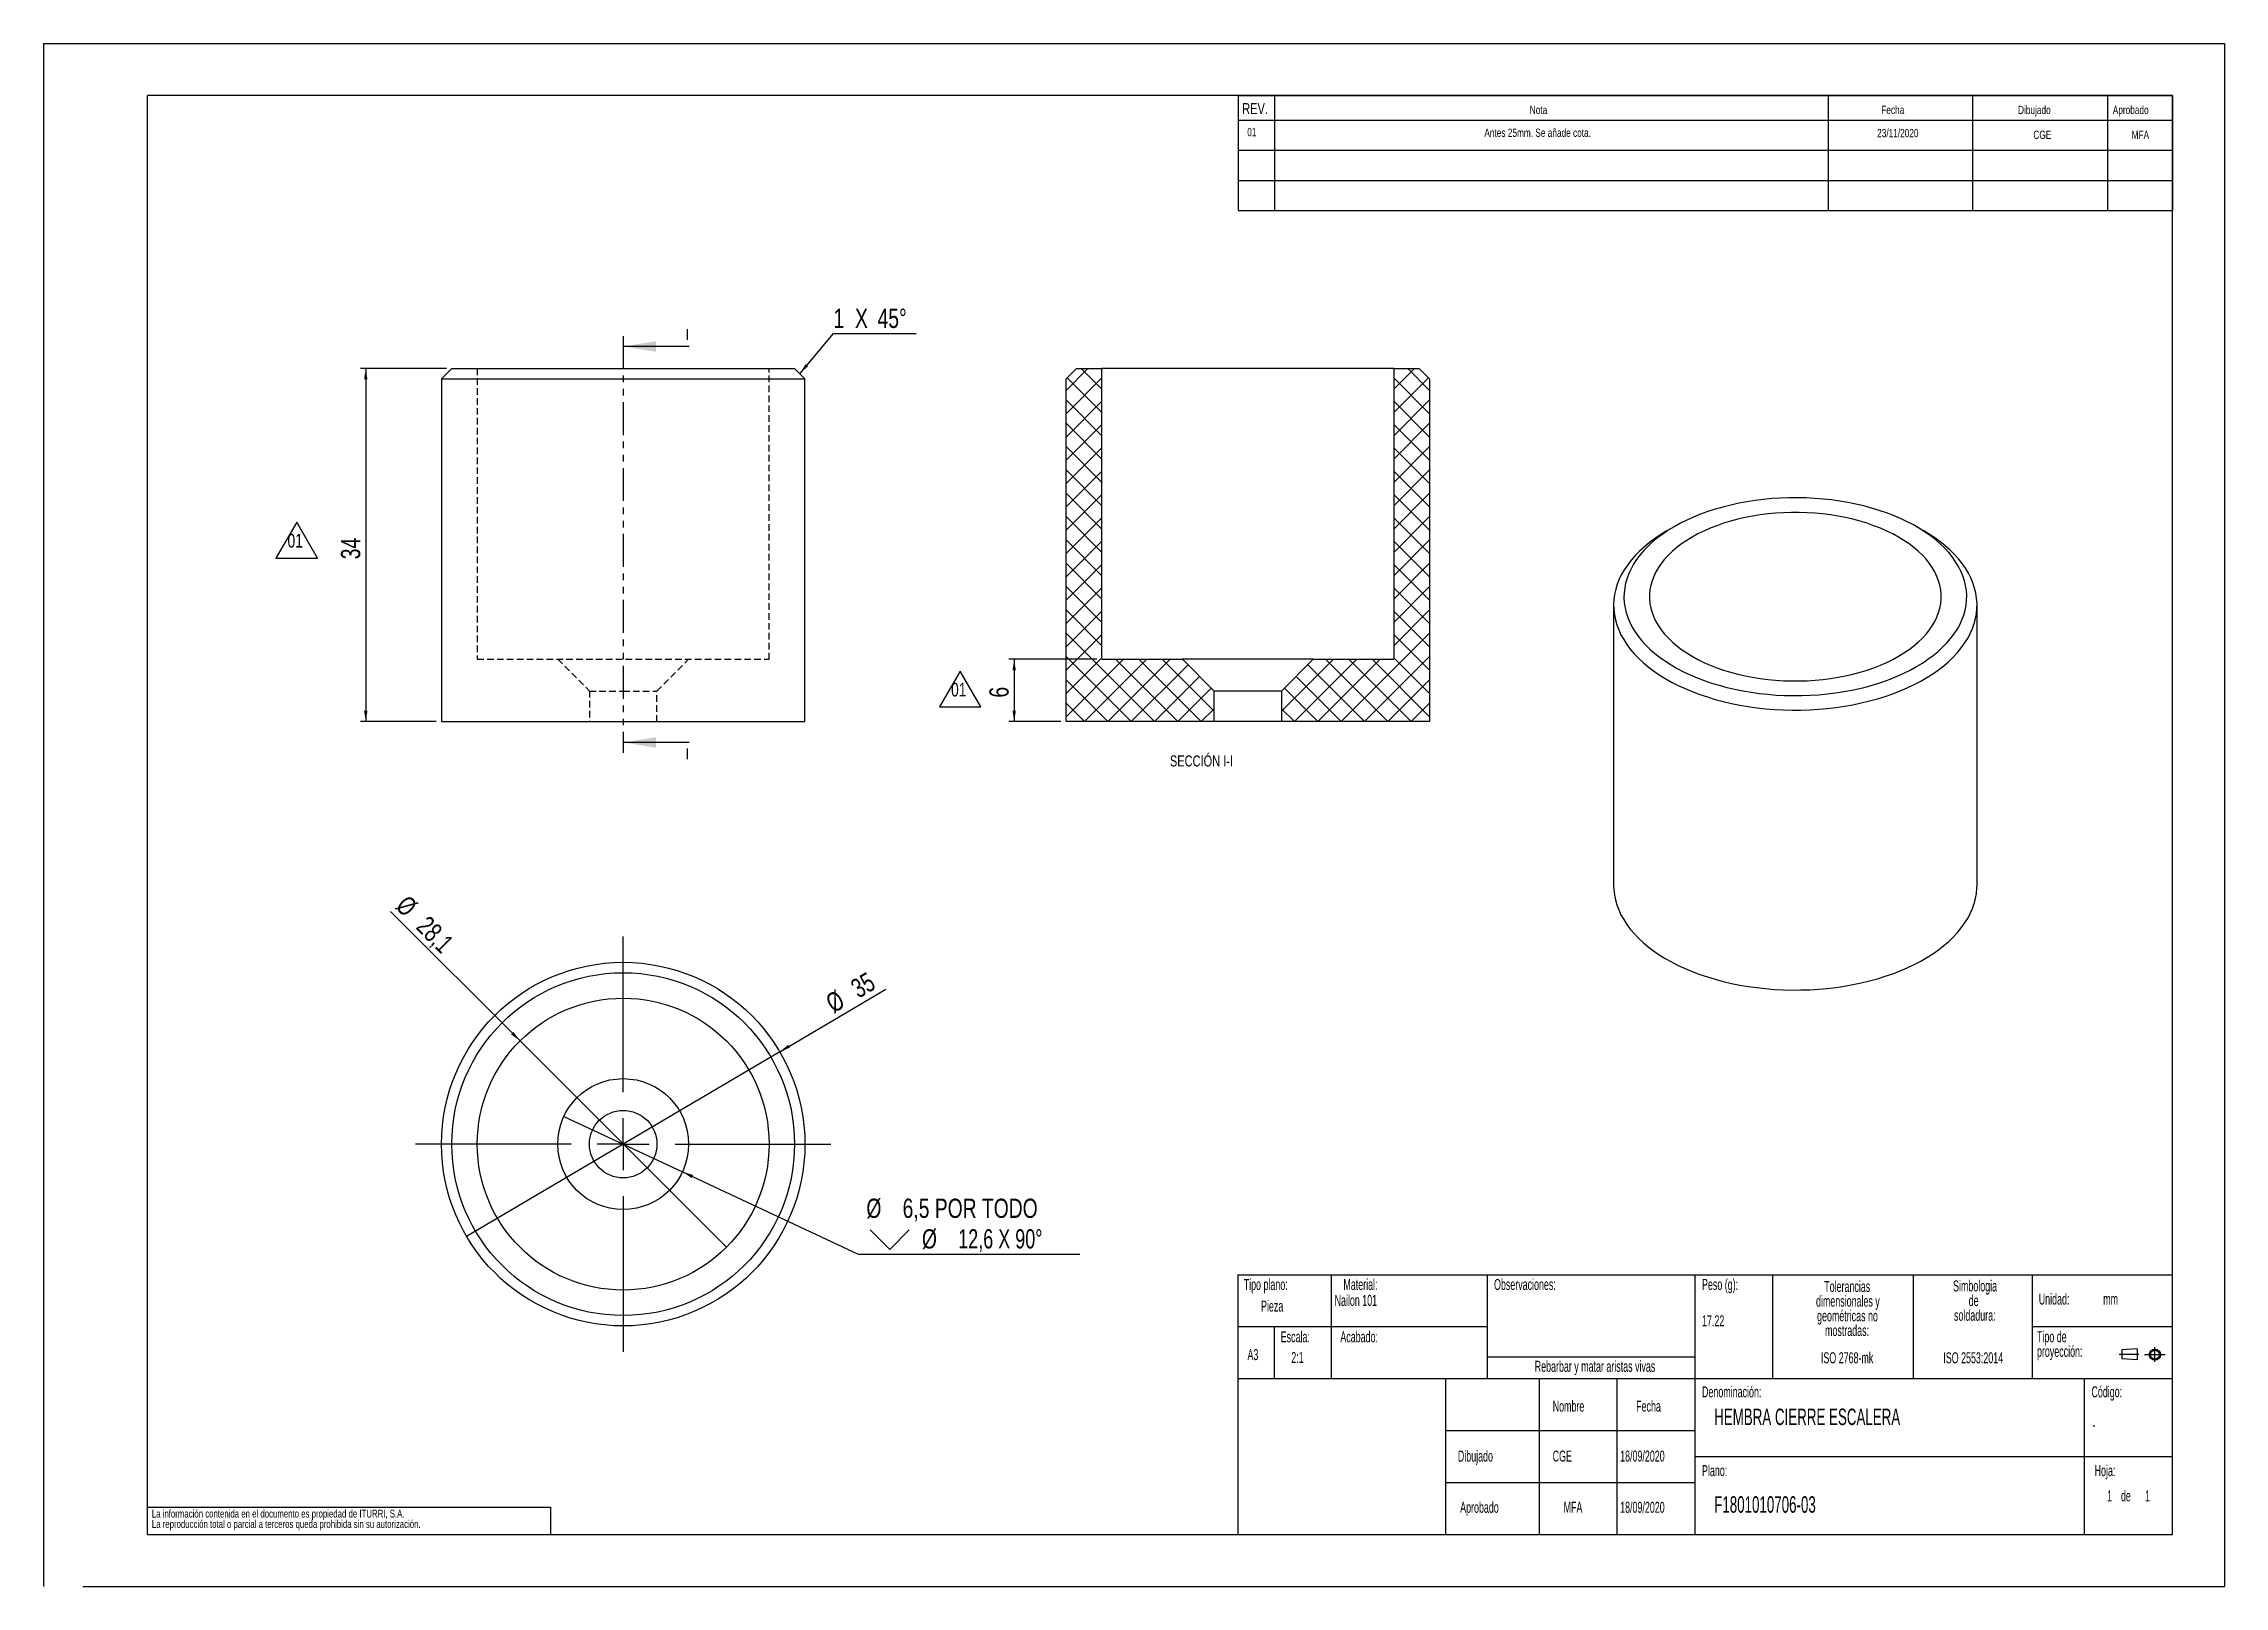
# Model space of a CAD drawing. Extents: x 0 to 2826, y 0 to 813.
# Drawn here: x 0 to 420, y 0 to 297 of the extents above.
import ezdxf

# ---------------------------------------------------------------- set-up
doc = ezdxf.new("R2010")
doc.units = 0
for name, pattern in [('CENTERX2', [20.32, 12.7, -2.54, 2.54, -2.54]), ('HIDDEN', [1.905, 1.27, -0.635]), ('PHANTOM', [12.7, 6.35, -1.27, 1.27, -1.27, 1.27, -1.27])]:
    doc.linetypes.add(name, pattern=pattern)
doc.layers.get('0').update_dxf_attribs({"linetype": 'CONTINUOUS'})
doc.layers.add('FORMATO', color=7, linetype='CONTINUOUS')
doc.layers.add('SLD-0', color=179, linetype='CONTINUOUS')
doc.styles.add('SLDTEXTSTYLE0', font='TXT', dxfattribs={"width": 0.75})
doc.styles.add('SLDTEXTSTYLE1', font='TXT', dxfattribs={"width": 0.605})
doc.styles.add('SLDTEXTSTYLE2', font='TXT', dxfattribs={"width": 0.7})
doc.dimstyles.new('SLDDIMSTYLE0', dxfattribs={"dimtxt": 3.704167, "dimasz": 2.116667, "dimexe": 0, "dimexo": 0.0625, "dimgap": 0.926042, "dimtad": 1, "dimdec": 1, "dimlfac": 0.5, "dimrnd": 1e-09, "dimzin": 12, "dimtxsty": 'SLDTEXTSTYLE0', "dimsah": 1, "dimcen": 0.09, "dimazin": 3, "dimtfac": 1, "dimtdec": 1, "dimtofl": 0, "dimtmove": 0, "dimatfit": 3, "dimtolj": 1, "dimtzin": 12})
doc.dimstyles.new('SLDDIMSTYLE1', dxfattribs={"dimtxt": 3.704167, "dimasz": 2.116667, "dimexe": 0, "dimexo": 0.0625, "dimgap": 0.926042, "dimtad": 1, "dimdec": 1, "dimlfac": 0.5, "dimrnd": 1e-09, "dimzin": 12, "dimtxsty": 'SLDTEXTSTYLE0', "dimblk1": 'NONE', "dimsah": 1, "dimcen": 0, "dimazin": 3, "dimtfac": 1, "dimtdec": 1, "dimtmove": 0, "dimatfit": 3, "dimtolj": 1, "dimtzin": 12})
doc.dimstyles.new('SLDDIMSTYLE2', dxfattribs={"dimtxt": 3.704167, "dimasz": 2.116667, "dimexe": 0, "dimexo": 0.0625, "dimgap": 0.926042, "dimtad": 0, "dimtih": 1, "dimtoh": 1, "dimdec": 1, "dimlfac": 0.5, "dimrnd": 1e-09, "dimzin": 12, "dimtxsty": 'SLDTEXTSTYLE0', "dimblk1": 'NONE', "dimsah": 1, "dimcen": 0, "dimazin": 3, "dimtfac": 1, "dimtdec": 1, "dimtmove": 0, "dimatfit": 3, "dimtolj": 1, "dimtzin": 12})
doc.dimstyles.new('SLDDIMSTYLE3', dxfattribs={"dimtxt": 3.704167, "dimasz": 2.116667, "dimexe": 0, "dimexo": 0.0625, "dimgap": 0.926042, "dimtad": 1, "dimdec": 1, "dimlfac": 0.5, "dimrnd": 1e-09, "dimzin": 12, "dimtxsty": 'SLDTEXTSTYLE0', "dimsah": 1, "dimcen": 0.09, "dimazin": 3, "dimtfac": 1, "dimtdec": 1, "dimtmove": 0, "dimatfit": 3, "dimtolj": 1, "dimtzin": 12})

# ---------------------------------------------------------------- blocks, each defined once
blk = doc.blocks.new('BLOQUE3')
at = {"color": 7, "linetype": 'CENTERX2'}
for p, q in [((397.92, 130.06), (394.8, 130.06)), ((398.88, 130.02), (402.16, 130.02)), ((400.52, 128.85), (400.52, 131.19))]:
    blk.add_line(p, q, dxfattribs=at)
at = {"color": 7, "linetype": 'CONTINUOUS'}
for p, q in [((397.68, 130.95), (395.23, 130.77)), ((395.23, 130.77), (395.23, 129.34)), ((397.68, 130.95), (397.68, 129.16)), ((397.68, 129.16), (395.23, 129.34))]:
    blk.add_line(p, q, dxfattribs=at)
for radius in [0.892, 0.713]:
    blk.add_circle((400.52, 130.02), radius, dxfattribs=at)
blk = doc.blocks.new('SW_NOTE_0_1')
at = {"layer": 'SLD-0', "color": 0, "attachment_point": 2, "style": 'SLDTEXTSTYLE1'}
for s, insert, char_height in [('dimensionales y', (7.54, -0.09), 2.1167), ('Tolerancias', (7.41, 2.73), 2.1167), ('geométricas no', (7.46, -2.92), 2.1167), ('mostradas:', (7.38, -5.74), 2.117)]:
    blk.add_mtext(s, dxfattribs=dict(at, insert=insert, char_height=char_height))
blk = doc.blocks.new('SW_NOTE_0_2')
at = {"layer": 'SLD-0', "color": 0, "attachment_point": 1, "style": 'SLDTEXTSTYLE1'}
for s, insert, char_height in [('Tipo de', (0, 2.73), 2.117), ('proyección:', (0, -0.09), 2.1167)]:
    blk.add_mtext(s, dxfattribs=dict(at, insert=insert, char_height=char_height))
blk = doc.blocks.new('SW_NOTE_0_3')
at = {"layer": 'SLD-0', "color": 0, "char_height": 2.117, "attachment_point": 2, "style": 'SLDTEXTSTYLE1'}
for s, insert in [('Simbologia', (7.11, 2.73)), ('de', (6.84, -0.09)), ('soldadura:', (7.06, -2.92))]:
    blk.add_mtext(s, dxfattribs=dict(at, insert=insert))
blk = doc.blocks.new('SW_NOTE_0_4')
at = {"layer": 'SLD-0', "color": 0, "char_height": 1.5, "attachment_point": 1, "style": 'SLDTEXTSTYLE0'}
for s, insert in [('La información contenida en el documento es propiedad de ITURRI, S.A.', (0, 1.93)), ('La reproducción total o parcial a terceros queda prohibida sin su autorización.', (0, -0.07))]:
    blk.add_mtext(s, dxfattribs=dict(at, insert=insert))
blk = doc.blocks.new('SW_NOTE_0_5')
at = {"layer": 'SLD-0', "color": 0, "attachment_point": 2, "style": 'SLDTEXTSTYLE1'}
for s, insert, char_height in [('dimensionales y', (7.54, -0.09), 2.1167), ('Tolerancias', (7.41, 2.73), 2.1167), ('geométricas no', (7.46, -2.92), 2.1167), ('mostradas:', (7.38, -5.74), 2.117)]:
    blk.add_mtext(s, dxfattribs=dict(at, insert=insert, char_height=char_height))
blk = doc.blocks.new('SW_NOTE_0_6')
at = {"layer": 'SLD-0', "color": 0, "attachment_point": 1, "style": 'SLDTEXTSTYLE1'}
for s, insert, char_height in [('Tipo de', (0, 2.73), 2.117), ('proyección:', (0, -0.09), 2.1167)]:
    blk.add_mtext(s, dxfattribs=dict(at, insert=insert, char_height=char_height))
blk = doc.blocks.new('SW_NOTE_0_7')
at = {"layer": 'SLD-0', "color": 0, "char_height": 2.117, "attachment_point": 2, "style": 'SLDTEXTSTYLE1'}
for s, insert in [('Simbologia', (7.11, 2.73)), ('de', (6.84, -0.09)), ('soldadura:', (7.06, -2.92))]:
    blk.add_mtext(s, dxfattribs=dict(at, insert=insert))
blk = doc.blocks.new('SW_NOTE_0_8')
at = {"layer": 'SLD-0', "color": 0, "char_height": 1.5, "attachment_point": 1, "style": 'SLDTEXTSTYLE0'}
for s, insert in [('La información contenida en el documento es propiedad de ITURRI, S.A.', (0, 1.93)), ('La reproducción total o parcial a terceros queda prohibida sin su autorización.', (0, -0.07))]:
    blk.add_mtext(s, dxfattribs=dict(at, insert=insert))
blk = doc.blocks.new('SW_NOTE_0')
at = {"layer": 'FORMATO', "color": 0, "insert": (0, 17.1), "char_height": 13.23, "attachment_point": 1, "style": 'SLDTEXTSTYLE0'}
blk.add_mtext('01', dxfattribs=at)
blk = doc.blocks.new('SIMBOLO_REV1')
at = {"layer": 'FORMATO'}
for p, q in [((201.4, 1620.3), (181.4, 1585.7)), ((221.4, 1585.7), (201.4, 1620.3)), ((181.4, 1585.7), (221.4, 1585.7))]:
    blk.add_line(p, q, dxfattribs=at)
at = {"layer": 'FORMATO', "color": 7}
blk.add_blockref('SW_NOTE_0', (192.6, 1591.9), dxfattribs=at)
blk = doc.blocks.new('SW_CHAMFER_DIMENSION_0')
at = {"layer": 'FORMATO', "color": 0}
for p, q in [((-6.52, -7.74), (0, 0)), ((0, 0), (15.92, 0))]:
    blk.add_line(p, q, dxfattribs=at)
blk.add_solid([(-6.52, -7.74), (-4.91, -6.33), (-5.4, -5.91)], dxfattribs=at)
at = {"layer": 'FORMATO', "color": 0, "attachment_point": 1, "style": 'SLDTEXTSTYLE0'}
for s, insert, char_height in [('1', (0, 4.77), 3.7), ('X', (4.13, 4.77), 3.7), ('45°', (8.47, 4.77), 3.704)]:
    blk.add_mtext(s, dxfattribs=dict(at, insert=insert, char_height=char_height))
blk = doc.blocks.new('_D')
at = {"layer": 'FORMATO', "color": 7}
for p, q in [((77.62, 234.47), (61.04, 234.47)), ((62.04, 234.47), (62.04, 166.47)), ((75.62, 166.47), (61.04, 166.47))]:
    blk.add_line(p, q, dxfattribs=at)
for points in [[(62.04, 234.47), (61.72, 232.35), (62.37, 232.35)], [(62.04, 166.47), (62.37, 168.58), (61.72, 168.58)]]:
    blk.add_solid(points, dxfattribs=at)
at = {"layer": 'FORMATO', "color": 7, "insert": (57.27, 197.73), "char_height": 3.704, "attachment_point": 1, "rotation": 90, "style": 'SLDTEXTSTYLE0'}
blk.add_mtext('34', dxfattribs=at)
blk = doc.blocks.new('_D_1')
at = {"layer": 'FORMATO', "color": 7}
for q in [(162.21, 114.98), (81.47, 67.36)]:
    blk.add_line((141.77, 102.92), q, dxfattribs=at)
blk.add_solid([(141.77, 102.92), (143.76, 103.72), (143.43, 104.28)], dxfattribs=at)
at = {"layer": 'FORMATO', "color": 7, "char_height": 3.704, "attachment_point": 1, "rotation": 30.5308, "style": 'SLDTEXTSTYLE0'}
for s, insert in [('35', (155.07, 116.31)), ('%%c', (150.25, 113.47))]:
    blk.add_mtext(s, dxfattribs=dict(at, insert=insert))
blk = doc.blocks.new('_NONE')
blk = doc.blocks.new('_D_2')
at = {"layer": 'FORMATO', "color": 7}
for q in [(66.82, 129.94), (131.49, 65.28)]:
    blk.add_line((91.75, 105.01), q, dxfattribs=at)
blk.add_solid([(91.75, 105.01), (90.49, 106.74), (90.02, 106.28)], dxfattribs=at)
at = {"layer": 'FORMATO', "color": 7, "char_height": 3.704, "attachment_point": 1, "rotation": 315, "style": 'SLDTEXTSTYLE0'}
for s, insert in [('%%c', (70.2, 133.32)), ('28,1', (74.15, 129.36))]:
    blk.add_mtext(s, dxfattribs=dict(at, insert=insert))
blk = doc.blocks.new('SW_SYMBOL_HOLE_SINK')
at = {"layer": 'FORMATO', "color": 0}
for p, q in [((0, 875), (800, 75)), ((800, 75), (1600, 875))]:
    blk.add_line(p, q, dxfattribs=at)
blk = doc.blocks.new('_D_3')
at = {"layer": 'FORMATO'}
for p, q in [((100.21, 90.48), (123.03, 79.81)), ((123.03, 79.81), (156.88, 63.98)), ((156.88, 63.98), (199.57, 63.98))]:
    blk.add_line(p, q, dxfattribs=at)
blk.add_solid([(123.03, 79.81), (124.81, 78.61), (125.09, 79.2)], dxfattribs=at)
at = {"layer": 'FORMATO', "xscale": 0.004731494140625, "yscale": 0.004731494140625, "zscale": 0.004731494140625}
blk.add_blockref('SW_SYMBOL_HOLE_SINK', (159.16, 64.49), dxfattribs=at)
at = {"layer": 'FORMATO', "attachment_point": 1}
for s, insert, char_height, style in [('%%c', (158.46, 74.64), 3.704, 'SLDTEXTSTYLE0'), ('6,5 POR TODO', (165.44, 74.64), 3.7042, 'SLDTEXTSTYLE0'), ('%%c', (169.16, 68.75), 3.704, 'SLDTEXTSTYLE0'), ('12,6 X 90°', (176.14, 68.75), 3.704, 'SLDTEXTSTYLE2')]:
    blk.add_mtext(s, dxfattribs=dict(at, insert=insert, char_height=char_height, style=style))
blk = doc.blocks.new('SW_CENTERMARKSYMBOL_0')
at = {"layer": 'FORMATO', "color": 0}
for p, q in [((0, 10), (0, 40)), ((0, 0), (0, 5)), ((-10, 0), (-40, 0)), ((0, 0), (-5, 0)), ((0, 0), (0, -5)), ((0, 0), (5, 0)), ((10, 0), (40, 0)), ((0, -10), (0, -40))]:
    blk.add_line(p, q, dxfattribs=at)
blk = doc.blocks.new('_D_4')
at = {"layer": 'FORMATO', "color": 7}
for p, q in [((202.82, 178.47), (185.92, 178.47)), ((186.92, 178.47), (186.92, 166.47)), ((195.92, 166.47), (185.92, 166.47))]:
    blk.add_line(p, q, dxfattribs=at)
for points in [[(186.92, 178.47), (186.6, 176.35), (187.25, 176.35)], [(186.92, 166.47), (187.25, 168.58), (186.6, 168.58)]]:
    blk.add_solid(points, dxfattribs=at)
at = {"layer": 'FORMATO', "color": 7, "insert": (182.15, 171.1), "char_height": 3.7, "attachment_point": 1, "rotation": 90, "style": 'SLDTEXTSTYLE0'}
blk.add_mtext('6', dxfattribs=at)

msp = doc.modelspace()

# ---------------------------------------------------------------- linework, layer by layer
at = {"color": 7, "linetype": 'CONTINUOUS'}
for p, q in [((0, 297), (420, 297)), ((0, 297), (0, 0)), ((420, 297), (420, 0)), ((410, 287), (20, 287)), ((20, 10), (20, 287)), ((410, 10), (410, 287)), ((124.32, 238.7), (111.62, 238.7)), ((78.62, 234.47), (76.62, 232.47)), ((76.62, 232.47), (76.62, 166.47)), ((76.62, 232.47), (146.62, 232.47)), ((78.62, 234.47), (144.62, 234.47)), ((146.62, 232.47), (144.62, 234.47)), ((146.62, 166.47), (146.62, 232.47)), ((201.14, 234.47), (196.92, 230.25)), ((196.92, 232.47), (198.92, 234.47)), ((203.82, 232.66), (196.92, 225.76)), ((196.92, 166.47), (196.92, 232.47)), ((197.14, 232.68), (203.82, 226)), ((198.92, 234.47), (203.82, 234.47)), ((199.84, 234.47), (203.82, 230.49)), ((203.82, 178.47), (203.82, 234.47)), ((260.02, 234.47), (203.82, 234.47)), ((264, 234.47), (260.02, 230.49)), ((260.02, 234.47), (260.02, 178.47)), ((260.02, 234.47), (264.92, 234.47)), ((266.71, 232.68), (260.02, 226)), ((260.02, 232.66), (266.92, 225.76)), ((262.71, 234.47), (266.92, 230.25)), ((264.92, 234.47), (266.92, 232.47)), ((266.92, 232.47), (266.92, 166.47)), ((196.92, 228.41), (203.82, 221.51)), ((203.82, 228.17), (196.92, 221.27)), ((266.92, 228.41), (260.02, 221.51)), ((260.02, 228.17), (266.92, 221.27)), ((196.92, 223.92), (203.82, 217.02)), ((203.82, 223.68), (196.92, 216.78)), ((266.92, 223.92), (260.02, 217.02)), ((260.02, 223.68), (266.92, 216.78)), ((196.92, 219.43), (203.82, 212.53)), ((203.82, 219.19), (196.92, 212.29)), ((266.92, 219.43), (260.02, 212.53)), ((260.02, 219.19), (266.92, 212.29)), ((196.92, 214.94), (203.82, 208.04)), ((203.82, 214.7), (196.92, 207.8)), ((266.92, 214.94), (260.02, 208.04)), ((260.02, 214.7), (266.92, 207.8)), ((196.92, 210.45), (203.82, 203.55)), ((203.82, 210.21), (196.92, 203.31)), ((266.92, 210.45), (260.02, 203.55)), ((260.02, 210.21), (266.92, 203.31)), ((196.92, 205.96), (203.82, 199.06)), ((266.92, 205.96), (260.02, 199.06)), ((203.82, 205.72), (196.92, 198.82)), ((260.02, 205.72), (266.92, 198.82)), ((314.03, 204), (312.62, 203.18)), ((362.12, 203.18), (360.71, 204)), ((196.92, 201.47), (203.82, 194.57)), ((203.82, 201.23), (196.92, 194.33)), ((266.92, 201.47), (260.02, 194.57)), ((260.02, 201.23), (266.92, 194.33)), ((196.92, 196.97), (203.82, 190.07)), ((203.82, 196.74), (196.92, 189.84)), ((266.92, 196.97), (260.02, 190.07)), ((260.02, 196.74), (266.92, 189.84)), ((196.92, 192.48), (203.82, 185.58)), ((203.82, 192.25), (196.92, 185.35)), ((266.92, 192.48), (260.02, 185.58)), ((260.02, 192.25), (266.92, 185.35)), ((196.92, 187.99), (203.82, 181.09)), ((203.82, 187.76), (196.92, 180.86)), ((266.92, 187.99), (260.02, 181.09)), ((260.02, 187.76), (266.92, 180.86)), ((302.37, 188.9), (302.37, 135)), ((372.37, 135), (372.37, 188.9)), ((196.92, 183.5), (213.96, 166.47)), ((203.82, 183.27), (196.92, 176.37)), ((266.92, 183.5), (249.88, 166.47)), ((260.02, 183.27), (266.92, 176.37)), ((196.92, 179.01), (209.47, 166.47)), ((203.82, 178.78), (196.92, 171.88)), ((208, 178.47), (196.92, 167.39)), ((212.49, 178.47), (200.49, 166.47)), ((203.82, 178.47), (219.32, 178.47)), ((216.98, 178.47), (204.98, 166.47)), ((206.45, 178.47), (218.45, 166.47)), ((220.4, 177.39), (209.47, 166.47)), ((210.94, 178.47), (222.94, 166.47)), ((215.43, 178.47), (225.42, 168.47)), ((225.42, 172.37), (219.32, 178.47)), ((244.52, 178.47), (219.32, 178.47)), ((248.41, 178.47), (238.42, 168.47)), ((244.52, 178.47), (238.42, 172.37)), ((252.9, 178.47), (240.9, 166.47)), ((243.45, 177.39), (254.37, 166.47)), ((244.52, 178.47), (260.02, 178.47)), ((257.39, 178.47), (245.39, 166.47)), ((246.86, 178.47), (258.86, 166.47)), ((251.35, 178.47), (263.35, 166.47)), ((266.92, 179.01), (254.37, 166.47)), ((255.84, 178.47), (266.92, 167.39)), ((260.02, 178.78), (266.92, 171.88)), ((196.92, 174.52), (204.98, 166.47)), ((222.64, 175.15), (213.96, 166.47)), ((224.89, 172.9), (218.45, 166.47)), ((238.42, 172.37), (225.42, 172.37)), ((225.42, 166.47), (225.42, 172.37)), ((238.42, 172.37), (238.42, 166.47)), ((238.96, 172.9), (245.39, 166.47)), ((241.2, 175.15), (249.88, 166.47)), ((266.92, 174.52), (258.86, 166.47)), ((196.92, 170.03), (200.49, 166.47)), ((225.42, 168.95), (222.94, 166.47)), ((238.42, 168.95), (240.9, 166.47)), ((266.92, 170.03), (263.35, 166.47)), ((76.62, 166.47), (146.62, 166.47)), ((225.42, 166.47), (196.92, 166.47)), ((238.42, 166.47), (225.42, 166.47)), ((266.92, 166.47), (238.42, 166.47)), ((124.32, 162.47), (111.62, 162.47)), ((230, 60), (410, 60)), ((230, 60), (230, 10)), ((20, 10), (410, 10)), ((7.53, 0), (420, 0))]:
    msp.add_line(p, q, dxfattribs=at)
at = {"color": 7, "linetype": 'PHANTOM'}
msp.add_line((111.62, 240.7), (111.62, 160.47), dxfattribs=at)
at = {"color": 7, "linetype": 'HIDDEN'}
for p, q in [((83.52, 234.47), (83.52, 178.47)), ((139.72, 178.47), (139.72, 234.47)), ((83.52, 178.47), (139.72, 178.47)), ((99.02, 178.47), (105.12, 172.37)), ((118.12, 172.37), (124.22, 178.47)), ((105.12, 172.37), (111.62, 172.37)), ((105.12, 172.37), (105.12, 166.47)), ((111.62, 172.37), (118.12, 172.37)), ((118.12, 166.47), (118.12, 172.37))]:
    msp.add_line(p, q, dxfattribs=at)
at = {"color": 7, "linetype": 'CONTINUOUS', "flags": 128}
for points in [[(314.04, 204), (312.9, 203.31), (311.83, 202.59), (310.82, 201.84), (309.87, 201.06), (309, 200.26), (308.19, 199.43), (307.46, 198.58), (306.8, 197.71), (306.22, 196.82), (305.72, 195.92), (305.29, 195), (304.95, 194.07), (304.68, 193.13), (304.5, 192.19), (304.39, 191.24), (304.37, 190.29), (304.43, 189.34), (304.58, 188.4), (304.8, 187.46), (305.11, 186.52), (305.49, 185.6), (305.96, 184.69), (306.5, 183.79), (307.12, 182.91), (307.82, 182.05), (308.59, 181.21), (309.43, 180.39), (310.34, 179.6), (311.31, 178.84), (312.36, 178.1), (313.46, 177.4), (314.62, 176.73), (315.84, 176.09), (317.12, 175.49), (318.44, 174.92), (319.81, 174.4), (321.23, 173.91), (322.68, 173.47), (324.17, 173.07), (325.7, 172.71), (327.25, 172.4), (328.83, 172.13), (330.43, 171.91), (332.05, 171.73), (333.68, 171.6), (335.31, 171.52), (336.96, 171.48), (338.6, 171.49), (340.25, 171.55), (341.88, 171.66), (343.5, 171.81), (345.11, 172.01), (346.7, 172.26), (348.27, 172.55), (349.81, 172.88), (351.32, 173.26), (352.79, 173.69), (354.22, 174.15), (355.62, 174.66), (356.97, 175.2), (358.27, 175.78), (359.51, 176.4), (360.7, 177.06), (361.84, 177.75), (362.91, 178.47), (363.92, 179.22), (364.87, 179.99), (365.74, 180.8), (366.55, 181.63), (367.28, 182.48), (367.94, 183.35), (368.52, 184.24), (369.02, 185.14), (369.45, 186.06), (369.79, 186.99), (370.06, 187.93), (370.24, 188.87), (370.35, 189.82), (370.37, 190.77), (370.31, 191.72), (370.16, 192.66), (369.94, 193.6), (369.63, 194.54), (369.25, 195.46), (368.78, 196.37), (368.24, 197.27), (367.62, 198.15), (366.92, 199.01), (366.15, 199.85), (365.31, 200.66), (364.4, 201.46), (363.42, 202.22), (362.38, 202.96), (361.28, 203.66), (360.12, 204.33), (358.9, 204.97), (357.62, 205.57), (356.3, 206.13), (354.93, 206.66), (353.51, 207.15), (352.06, 207.59), (350.57, 207.99), (349.04, 208.35), (347.49, 208.66), (345.91, 208.93), (344.31, 209.15), (342.69, 209.33), (341.06, 209.46), (339.43, 209.54), (337.78, 209.58), (336.14, 209.57), (334.49, 209.51), (332.86, 209.4), (331.23, 209.25), (329.63, 209.05), (328.04, 208.8), (326.47, 208.51), (324.93, 208.17), (323.42, 207.79), (321.95, 207.37), (320.51, 206.91), (319.12, 206.4), (317.77, 205.86), (316.47, 205.27), (315.23, 204.65), (314.04, 204)], [(317.5, 202), (316.45, 201.36), (315.47, 200.69), (314.55, 199.99), (313.69, 199.27), (312.91, 198.51), (312.2, 197.74), (311.56, 196.94), (310.99, 196.12), (310.51, 195.29), (310.1, 194.44), (309.77, 193.59), (309.53, 192.72), (309.36, 191.85), (309.28, 190.97), (309.28, 190.09), (309.36, 189.21), (309.53, 188.34), (309.77, 187.47), (310.1, 186.61), (310.51, 185.77), (310.99, 184.94), (311.56, 184.12), (312.2, 183.32), (312.91, 182.55), (313.69, 181.79), (314.55, 181.07), (315.47, 180.37), (316.45, 179.7), (317.5, 179.06), (318.61, 178.45), (319.76, 177.89), (320.98, 177.35), (322.24, 176.86), (323.54, 176.41), (324.88, 176), (326.27, 175.63), (327.68, 175.3), (329.12, 175.02), (330.59, 174.79), (332.07, 174.6), (333.58, 174.46), (335.09, 174.36), (336.61, 174.31), (338.13, 174.31), (339.65, 174.36), (341.16, 174.46), (342.67, 174.6), (344.15, 174.79), (345.62, 175.02), (347.06, 175.3), (348.47, 175.63), (349.86, 176), (351.2, 176.41), (352.5, 176.86), (353.76, 177.35), (354.97, 177.89), (356.13, 178.45), (357.24, 179.06), (358.29, 179.7), (359.27, 180.37), (360.19, 181.07), (361.05, 181.79), (361.83, 182.55), (362.54, 183.32), (363.18, 184.12), (363.75, 184.94), (364.23, 185.77), (364.64, 186.61), (364.97, 187.47), (365.21, 188.34), (365.38, 189.21), (365.46, 190.09), (365.46, 190.97), (365.38, 191.85), (365.21, 192.72), (364.97, 193.59), (364.64, 194.44), (364.23, 195.29), (363.75, 196.12), (363.18, 196.94), (362.54, 197.74), (361.83, 198.51), (361.05, 199.27), (360.19, 199.99), (359.27, 200.69), (358.29, 201.36), (357.24, 202), (356.13, 202.6), (354.97, 203.17), (353.76, 203.7), (352.5, 204.2), (351.2, 204.65), (349.86, 205.06), (348.47, 205.43), (347.06, 205.76), (345.62, 206.04), (344.15, 206.27), (342.67, 206.46), (341.16, 206.6), (339.65, 206.7), (338.13, 206.75), (336.61, 206.75), (335.09, 206.7), (333.58, 206.6), (332.07, 206.46), (330.59, 206.27), (329.12, 206.04), (327.68, 205.76), (326.27, 205.43), (324.88, 205.06), (323.54, 204.65), (322.24, 204.2), (320.98, 203.7), (319.76, 203.17), (318.61, 202.6), (317.5, 202)], [(312.62, 203.18), (311.45, 202.47), (310.33, 201.73), (309.28, 200.95), (308.3, 200.15), (307.38, 199.32), (306.54, 198.46), (305.77, 197.58), (305.08, 196.69), (304.46, 195.77), (303.92, 194.84), (303.45, 193.89), (303.07, 192.93), (302.77, 191.96), (302.56, 190.98), (302.42, 190), (302.37, 189.02), (302.4, 188.04), (302.52, 187.05), (302.71, 186.08), (302.99, 185.11), (303.35, 184.14), (303.79, 183.19), (304.31, 182.26), (304.91, 181.33), (305.59, 180.43), (306.34, 179.55), (307.17, 178.69), (308.06, 177.85), (309.03, 177.04), (310.06, 176.26), (311.16, 175.5), (312.32, 174.78), (313.54, 174.1), (314.82, 173.44), (316.15, 172.83), (317.53, 172.25), (318.96, 171.71), (320.43, 171.22), (321.94, 170.76), (323.49, 170.35), (325.07, 169.98), (326.68, 169.66), (328.31, 169.38), (329.97, 169.15), (331.64, 168.96), (333.33, 168.83), (335.03, 168.74), (336.73, 168.69), (338.44, 168.7), (340.14, 168.75), (341.83, 168.86), (343.52, 169.01), (345.19, 169.2), (346.84, 169.44), (348.47, 169.73), (350.07, 170.07), (351.64, 170.45), (353.18, 170.87), (354.69, 171.34), (356.15, 171.84), (357.56, 172.39), (358.93, 172.98), (360.25, 173.6), (361.51, 174.27), (362.71, 174.96), (363.86, 175.69), (364.94, 176.45), (365.96, 177.24), (366.91, 178.06), (367.79, 178.9), (368.59, 179.77), (369.33, 180.66), (369.98, 181.56), (370.56, 182.49), (371.06, 183.43), (371.49, 184.38), (371.83, 185.35), (372.08, 186.32), (372.26, 187.3), (372.35, 188.28), (372.36, 189.27), (372.29, 190.25), (372.14, 191.23), (371.9, 192.2), (371.58, 193.17), (371.18, 194.13), (370.7, 195.07), (370.14, 196), (369.5, 196.91), (368.78, 197.81), (368, 198.68), (367.13, 199.53), (366.2, 200.35), (365.2, 201.15), (364.14, 201.92), (363.01, 202.65), (362.12, 203.18)], [(302.37, 135), (302.4, 134.14), (302.52, 133.16), (302.71, 132.18), (302.99, 131.21), (303.35, 130.25), (303.79, 129.3), (304.31, 128.36), (304.91, 127.44), (305.59, 126.54), (306.34, 125.66), (307.17, 124.8), (308.06, 123.96), (309.03, 123.15), (310.06, 122.37), (311.16, 121.61), (312.32, 120.89), (313.54, 120.21), (314.82, 119.55), (316.15, 118.94), (317.53, 118.36), (318.96, 117.82), (320.43, 117.32), (321.94, 116.87), (323.49, 116.46), (325.07, 116.09), (326.68, 115.77), (328.31, 115.49), (329.97, 115.26), (331.64, 115.07), (333.33, 114.93), (335.03, 114.84), (336.73, 114.8), (338.44, 114.81), (340.14, 114.86), (341.83, 114.96), (343.52, 115.11), (345.19, 115.31), (346.84, 115.55), (348.47, 115.84), (350.07, 116.18), (351.64, 116.56), (353.18, 116.98), (354.69, 117.45), (356.15, 117.95), (357.56, 118.5), (358.93, 119.09), (360.25, 119.71), (361.51, 120.37), (362.71, 121.07), (363.86, 121.8), (364.94, 122.56), (365.96, 123.35), (366.91, 124.17), (367.79, 125.01), (368.59, 125.88), (369.33, 126.76), (369.98, 127.67), (370.56, 128.6), (371.06, 129.54), (371.49, 130.49), (371.83, 131.46), (372.08, 132.43), (372.26, 133.41), (372.35, 134.39), (372.37, 135)]]:
    msp.add_lwpolyline(points, dxfattribs=at)
at = {"color": 7, "linetype": 'CONTINUOUS'}
for radius in [35, 33, 28.1, 12.6, 6.5]:
    msp.add_circle((111.62, 85.14), radius, dxfattribs=at)
for points in [[(111.62, 238.7), (117.97, 237.68), (117.97, 239.71)], [(111.62, 162.47), (117.97, 161.45), (117.97, 163.48)]]:
    msp.add_solid(points, dxfattribs=at)
at = {"layer": 'FORMATO'}
for p, q in [((230.09, 287), (410, 287)), ((230.09, 287), (230.09, 264.87)), ((237.03, 287), (237.03, 264.87)), ((343.66, 287), (343.66, 264.87)), ((371.46, 287), (371.46, 264.87)), ((397.51, 287), (397.51, 264.87)), ((410, 287), (410, 264.87)), ((230.09, 282.27), (410, 282.27)), ((230.09, 276.47), (410, 276.47)), ((230.09, 270.67), (410, 270.67)), ((230.09, 264.87), (410, 264.87))]:
    msp.add_line(p, q, dxfattribs=at)
at = {"layer": 'SLD-0'}
for p, q in [((248, 60), (248, 40)), ((278, 60), (278, 40)), ((318, 60), (318, 40)), ((333, 60), (333, 40)), ((360.08, 60), (360.08, 40)), ((383, 60), (383, 40)), ((230, 50), (248, 50)), ((237, 50), (237, 40)), ((248, 50), (278, 50)), ((383, 50), (410, 50)), ((278, 44.16), (318, 44.16)), ((230, 40), (410, 40)), ((270, 40), (270, 10)), ((288, 40), (288, 10)), ((303, 40), (303, 10)), ((318, 40), (318, 10)), ((393, 40), (393, 10)), ((270, 30), (318, 30)), ((318, 25), (393, 25)), ((393, 25), (410, 25)), ((270, 20), (318, 20)), ((20, 15.25), (97.63, 15.25)), ((97.63, 15.25), (97.63, 10))]:
    msp.add_line(p, q, dxfattribs=at)

# ---------------------------------------------------------------- block references
at = {"color": 7, "linetype": 'CONTINUOUS', "xscale": 1.2, "yscale": 1.2, "zscale": 1.2}
msp.add_blockref('BLOQUE3', (-74.01, -111.41), dxfattribs=at)
msp.add_blockref('BLOQUE3', (-74.01, -111.41), dxfattribs=at)
at = {"layer": 'FORMATO'}
msp.add_blockref('SW_CHAMFER_DIMENSION_0', (152.14, 241.2), dxfattribs=at)
at = {"layer": 'FORMATO', "xscale": 0.2, "yscale": 0.2, "zscale": 0.2}
for p in [(8.46, -119.18), (136.25, -147.84)]:
    msp.add_blockref('SIMBOLO_REV1', p, dxfattribs=at)
at = {"layer": 'FORMATO', "color": 7}
msp.add_blockref('SW_CENTERMARKSYMBOL_0', (111.62, 85.14), dxfattribs=at)
at = {"layer": 'SLD-0'}
for name, p in [('SW_NOTE_0_1', (339.95, 56.06)), ('SW_NOTE_0_5', (339.95, 56.06)), ('SW_NOTE_0_3', (364.87, 56.17)), ('SW_NOTE_0_7', (364.87, 56.17)), ('SW_NOTE_0_2', (383.91, 46.39)), ('SW_NOTE_0_6', (383.91, 46.39)), ('SW_NOTE_0_4', (20.84, 12.82)), ('SW_NOTE_0_8', (20.84, 12.82))]:
    msp.add_blockref(name, p, dxfattribs=at)

# ---------------------------------------------------------------- texts
at = {"color": 7, "linetype": 'CONTINUOUS', "char_height": 2.12, "attachment_point": 1, "style": 'SLDTEXTSTYLE0'}
for insert in [(123.68, 242.06), (123.68, 161.35)]:
    msp.add_mtext('I', dxfattribs=dict(at, insert=insert))
at = {"layer": 'FORMATO', "style": 'SLDTEXTSTYLE0'}
for s, insert, char_height, attachment_point in [('REV.', (230.84, 285.55), 2.117, 1), ('Nota', (286.22, 285.03), 1.587, 1), ('Fecha', (353.93, 285.03), 1.587, 1), ('Dibujado', (380.26, 285.03), 1.587, 1), ('Aprobado', (398.51, 285.03), 1.587, 1), ('01', (232.69, 280.77), 1.587, 2), ('Antes 25mm. Se añade cota.', (287.74, 280.64), 1.5875, 2), ('23/11/2020', (357.11, 280.58), 1.587, 2), ('CGE', (384.94, 280.25), 1.587, 2), ('MFA', (403.82, 280.25), 1.587, 2), ('SECCIÓN I-I', (222.99, 159.96), 2.1167, 2)]:
    msp.add_mtext(s, dxfattribs=dict(at, insert=insert, char_height=char_height, attachment_point=attachment_point))
at = {"layer": 'SLD-0', "style": 'SLDTEXTSTYLE1'}
for s, insert, char_height, attachment_point in [('Tipo plano:', (231.13, 59.18), 2.1167, 1), ('Tipo plano:', (231.13, 59.18), 2.1167, 1), ('Material:', (250.33, 59.18), 2.117, 1), ('Material:', (250.33, 59.18), 2.117, 1), ('Observaciones:', (279.34, 59.18), 2.1167, 1), ('Observaciones:', (279.34, 59.18), 2.1167, 1), ('Peso (g):', (319.4, 59.18), 2.117, 1), ('Peso (g):', (319.4, 59.18), 2.117, 1), ('Pieza', (234.47, 55.02), 2.117, 1), ('Pieza', (234.47, 55.02), 2.117, 1), ('Nailon 101', (248.63, 56.11), 2.117, 1), ('Nailon 101', (248.63, 56.11), 2.117, 1), ('Unidad:', (384.25, 56.37), 2.117, 1), ('Unidad:', (384.25, 56.37), 2.117, 1), ('mm', (396.66, 56.37), 2.117, 1), ('mm', (396.66, 56.37), 2.117, 1), ('17.22', (319.4, 52.18), 2.117, 1), ('17.22', (319.4, 52.18), 2.117, 1), ('Escala:', (238.26, 49.1), 2.117, 1), ('Escala:', (238.26, 49.1), 2.117, 1), ('Acabado:', (249.74, 49.1), 2.117, 1), ('Acabado:', (249.74, 49.1), 2.117, 1), ('A3', (231.86, 45.67), 2.117, 1), ('A3', (231.86, 45.67), 2.117, 1), ('2:1', (240.29, 45.13), 2.117, 1), ('2:1', (240.29, 45.13), 2.117, 1), ('Rebarbar y matar aristas vivas', (298.79, 43.42), 2.1167, 2), ('Rebarbar y matar aristas vivas', (298.79, 43.42), 2.1167, 2), ('ISO 2768-mk', (347.34, 45.06), 2.1167, 2), ('ISO 2768-mk', (347.34, 45.06), 2.1167, 2), ('ISO 2553:2014', (371.63, 45.06), 2.1167, 2), ('ISO 2553:2014', (371.63, 45.06), 2.1167, 2), ('Denominación:', (319.4, 38.51), 2.1167, 1), ('Denominación:', (319.4, 38.51), 2.1167, 1), ('Código:', (394.4, 38.51), 2.117, 1), ('Código:', (394.4, 38.51), 2.117, 1), ('Nombre', (290.64, 35.75), 2.117, 1), ('Nombre', (290.64, 35.75), 2.117, 1), ('Fecha', (306.71, 35.75), 2.117, 1), ('Fecha', (306.71, 35.75), 2.117, 1), ('HEMBRA CIERRE ESCALERA', (321.74, 34.22), 3.175, 1), ('HEMBRA CIERRE ESCALERA', (321.74, 34.22), 3.175, 1), ('-', (394.59, 32.19), 2.12, 1), ('-', (394.59, 32.19), 2.12, 1), ('Dibujado', (272.37, 26.14), 2.117, 1), ('Dibujado', (272.37, 26.14), 2.117, 1), ('CGE', (290.64, 26.14), 2.117, 1), ('18/09/2020', (303.63, 26.14), 2.117, 1), ('Plano:', (319.4, 23.34), 2.117, 1), ('Plano:', (319.4, 23.34), 2.117, 1), ('Hoja:', (395.01, 23.34), 2.117, 1), ('Hoja:', (395.01, 23.34), 2.117, 1), ('F1801010706-03', (321.74, 17.35), 3.175, 1), ('F1801010706-03', (321.74, 17.35), 3.175, 1), ('1', (397.41, 18.47), 2.12, 1), ('1', (397.41, 18.47), 2.12, 1), ('1', (397.41, 18.47), 2.12, 1), ('1', (397.41, 18.47), 2.12, 1), ('de', (400.08, 18.47), 2.117, 1), ('de', (400.08, 18.47), 2.117, 1), ('de', (400.08, 18.47), 2.117, 1), ('de', (400.08, 18.47), 2.117, 1), ('1', (404.73, 18.47), 2.12, 1), ('1', (404.73, 18.47), 2.12, 1), ('1', (404.73, 18.47), 2.12, 1), ('1', (404.73, 18.47), 2.12, 1), ('Aprobado', (272.82, 16.28), 2.117, 1), ('Aprobado', (272.82, 16.28), 2.117, 1), ('MFA', (292.74, 16.28), 2.117, 1), ('18/09/2020', (303.63, 16.28), 2.117, 1)]:
    msp.add_mtext(s, dxfattribs=dict(at, insert=insert, char_height=char_height, attachment_point=attachment_point))

# ---------------------------------------------------------------- dimensions: what is measured, and where the dimension line sits
at = {"layer": 'FORMATO', "color": 7}
for base, p1, p2, dimstyle, picture, middle in [((62.04, 166.47), (78.62, 234.47), (76.62, 166.47), 'SLDDIMSTYLE0', '_D', (62.04, 200.47)), ((186.92, 166.47), (203.82, 178.47), (196.92, 166.47), 'SLDDIMSTYLE3', '_D_4', (186.92, 172.47))]:
    dim = msp.add_linear_dim(base=base, p1=p1, p2=p2, angle=90, dimstyle=dimstyle, dxfattribs=at)
    dim.commit()
    dim.dimension.update_dxf_attribs({"geometry": picture, "text_midpoint": middle, "dimtype": 160})
for p1, p2, picture, middle in [((131.49, 65.28), (91.75, 105.01), '_D_2', (72.13, 124.64)), ((81.47, 67.36), (141.77, 102.92), '_D_1', (157.51, 112.21))]:
    dim = msp.add_diameter_dim_2p(p1=p1, p2=p2, dimstyle='SLDDIMSTYLE1', dxfattribs=at)
    dim.commit()
    dim.dimension.update_dxf_attribs({"geometry": picture, "text_midpoint": middle, "dimtype": 163})
at = {"layer": 'FORMATO'}
dim = msp.add_diameter_dim_2p(p1=(100.21, 90.48), p2=(123.03, 79.81), text='<> POR TODO\\P{\\fGDT;w}%%c 12.6 X 90°\\P', dimstyle='SLDDIMSTYLE2', dxfattribs=at)
dim.commit()
dim.dimension.update_dxf_attribs({"geometry": '_D_3', "text_midpoint": (179.02, 69.86), "dimtype": 163})

doc.saveas('drawing.dxf')
